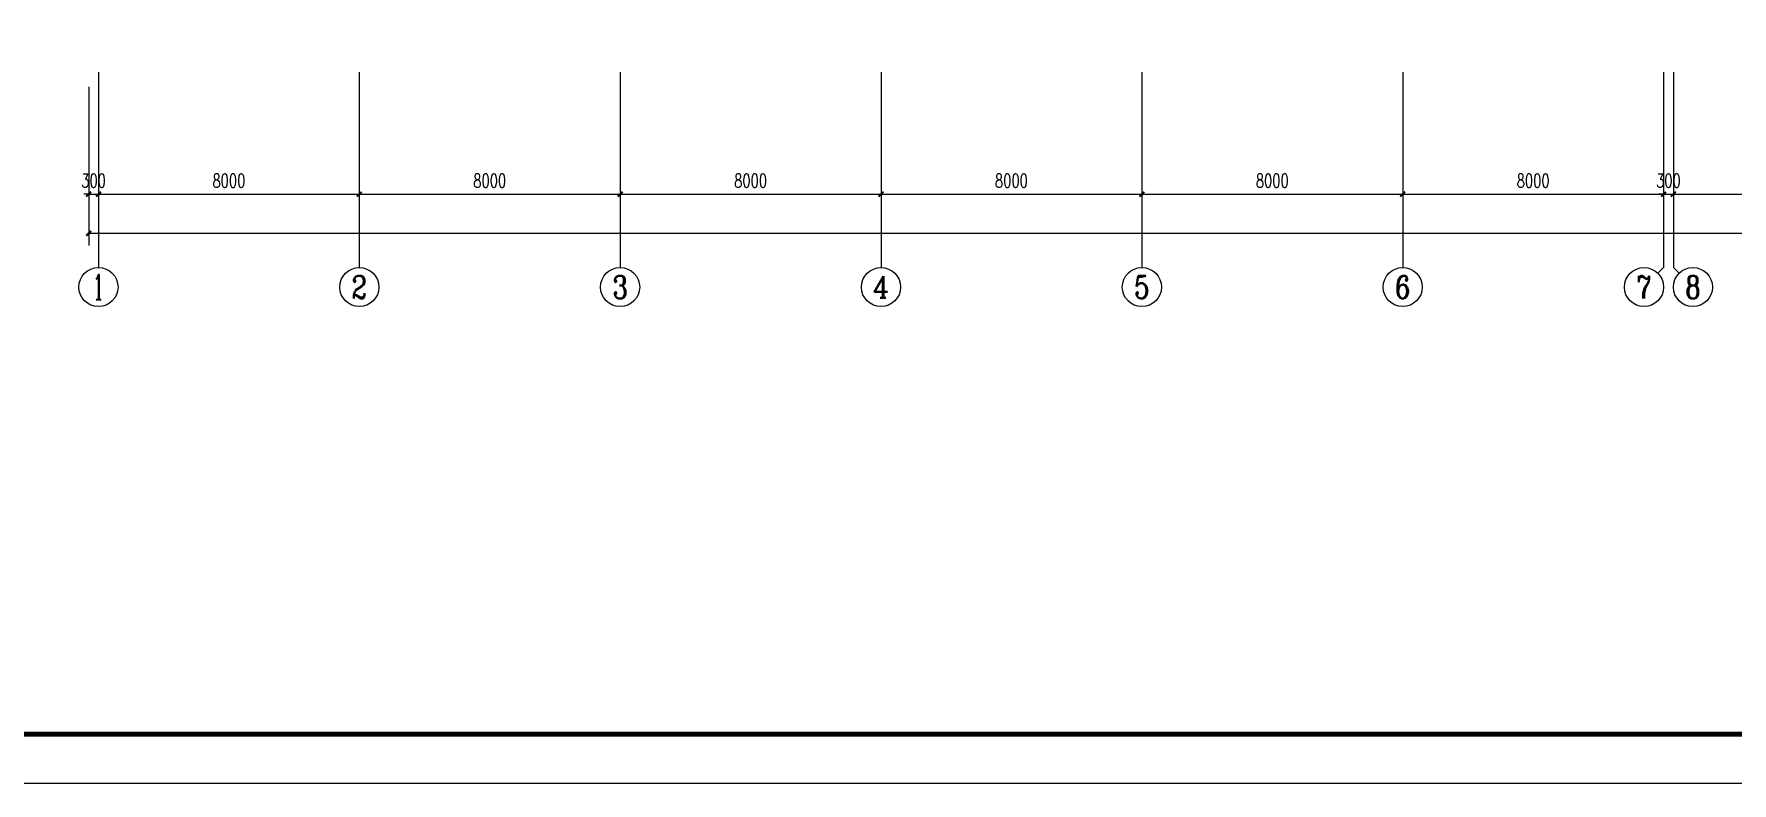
# Model space of a CAD drawing. Extents: x 1725663 to 4653551, y -550461 to 248782.
# Drawn here: x 2058572 to 2110650, y -550461 to -527468 of the extents above; entities that cross this region are included whole.
import ezdxf
from ezdxf.enums import TextEntityAlignment as Align

# ---------------------------------------------------------------- set-up
doc = ezdxf.new("R2010")
doc.units = 0
doc.header["$LTSCALE"] = 1000
for name, color, linetype in [('0-底图', 7, 'Continuous'), ('AXIS', 3, 'Continuous'), ('AXIS_TEXT', 7, 'Continuous'), ('BTTK', 7, 'Continuous'), ('PUB_TITLE', 4, 'Continuous')]:
    doc.layers.add(name, color=color, linetype=linetype)
doc.styles.add('_TCH_AXIS', font='COMPLEX', dxfattribs={"bigfont": 'GBCBIG'})
doc.styles.add('A_DIM_T3', font='SIMPLEX', dxfattribs={"width": 0.7, "bigfont": 'HZ'})
doc.styles.add('COMPLEX', font='COMPLEX')
doc.styles.add('HZ(TK)', font='geniso.shx', dxfattribs={"width": 0.9, "bigfont": 'hztxt.shx'})
doc.dimstyles.new('_TCH_ARCH&&150', dxfattribs={"dimtxt": 420, "dimasz": 150, "dimexe": 375, "dimexo": 450, "dimgap": 202.5, "dimtad": 1, "dimdec": 0, "dimzin": 0, "dimdsep": 46, "dimtxsty": 'A_DIM_T3', "dimblk": 'ARCHTICK', "dimcen": 0.09, "dimclrt": 7, "dimazin": 2, "dimtfac": 1, "dimtdec": 0, "dimtix": 1, "dimtmove": 2, "dimatfit": 3, "dimfxl": 150, "dimtolj": 1, "dimtzin": 0, "dimarcsym": 0})

# ---------------------------------------------------------------- blocks, each defined once
blk = doc.blocks.new('vhtemplate_2020年新竖式图框_A0')
at = {"layer": 'PUB_TITLE', "color": 7}
blk.add_lwpolyline([(0, 0), (1189, 0), (1189, 841), (0, 841)], close=True, dxfattribs=at)
at = {"layer": 'PUB_TITLE', "const_width": 1}
blk.add_lwpolyline([(25, 10), (1179, 10), (1179, 831), (25, 831)], close=True, dxfattribs=at)
at = {"layer": 'BTTK', "color": 4, "style": 'HZ(TK)', "width": 0.9}
for tag, p in [('合作单位', (1144, 743.5)), ('建设单位', (1144, 209.5)), ('工程名称', (1144, 176.5)), ('子项名称', (1154, 160)), ('图纸名称', (1144, 141))]:
    blk.add_attdef(tag, text='', height=3.5, dxfattribs=at).set_placement(p, align=Align.MIDDLE_CENTER)
for tag, p in [('注册证书号', (1156.5, 309.01)), ('注册印章号', (1156.5, 301.01)), ('设计号', (1154, 193)), ('图别', (1137.75, 34)), ('图号', (1170.25, 34)), ('版本号', (1137.75, 26)), ('日期', (1170.25, 26))]:
    blk.add_attdef(tag, text='', height=3.5, dxfattribs=at).set_placement(p, align=Align.MIDDLE)
blk = doc.blocks.new('_ArchTick')
at = {"color": 0, "linetype": 'ByBlock', "const_width": 0.4}
blk.add_lwpolyline([(-0.5, -0.5), (0.5, 0.5)], dxfattribs=at)
blk = doc.blocks.new('*D1101')
at = {"layer": 'AXIS', "color": 0, "lineweight": -2, "transparency": 16777216}
for p, q in [((1497007, -447954), (1497007, -452829)), ((1604207, -447954), (1604207, -452829)), ((1497007, -452454), (1604207, -452454))]:
    blk.add_line(p, q, dxfattribs=at)
at = {"layer": 'Defpoints', "color": 0, "transparency": 16777216}
for p in [(1497007, -447504), (1604207, -447504), (1604207, -452454)]:
    blk.add_point(p, dxfattribs=at)
at = {"layer": 'AXIS', "color": 0, "lineweight": -2, "transparency": 16777216, "xscale": 150, "yscale": 150, "zscale": 150, "rotation": 180}
blk.add_blockref('_ArchTick', (1497007, -452454), dxfattribs=at)
at = {"layer": 'AXIS', "color": 0, "lineweight": -2, "transparency": 16777216, "xscale": 150, "yscale": 150, "zscale": 150}
blk.add_blockref('_ArchTick', (1604207, -452454), dxfattribs=at)
at = {"layer": 'AXIS', "color": 7, "transparency": 16777216, "insert": (1550607, -452041), "char_height": 420, "attachment_point": 5, "style": 'A_DIM_T3'}
blk.add_mtext('\\A1;107200', dxfattribs=at)
blk = doc.blocks.new('*D1102')
at = {"layer": 'AXIS', "color": 0, "lineweight": -2, "transparency": 16777216}
for p, q in [((1497007, -447954), (1497007, -451629)), ((1497307, -447954), (1497307, -451629)), ((1497007, -451254), (1496857, -451254)), ((1497007, -451254), (1497307, -451254)), ((1497307, -451254), (1497457, -451254))]:
    blk.add_line(p, q, dxfattribs=at)
at = {"layer": 'Defpoints', "color": 0, "transparency": 16777216}
for p in [(1497007, -447504), (1497307, -447504), (1497307, -451254)]:
    blk.add_point(p, dxfattribs=at)
at = {"layer": 'AXIS', "color": 0, "lineweight": -2, "transparency": 16777216, "xscale": 150, "yscale": 150, "zscale": 150}
blk.add_blockref('_ArchTick', (1497007, -451254), dxfattribs=at)
at = {"layer": 'AXIS', "color": 0, "lineweight": -2, "transparency": 16777216, "xscale": 150, "yscale": 150, "zscale": 150, "rotation": 180}
blk.add_blockref('_ArchTick', (1497307, -451254), dxfattribs=at)
at = {"layer": 'AXIS', "color": 7, "transparency": 16777216, "insert": (1497157, -450841), "char_height": 420, "attachment_point": 5, "style": 'A_DIM_T3'}
blk.add_mtext('\\A1;300', dxfattribs=at)
blk = doc.blocks.new('*D1103')
at = {"layer": 'AXIS', "color": 0, "lineweight": -2, "transparency": 16777216}
for p, q in [((1497307, -447954), (1497307, -451629)), ((1505307, -447954), (1505307, -451629)), ((1497307, -451254), (1505307, -451254))]:
    blk.add_line(p, q, dxfattribs=at)
at = {"layer": 'Defpoints', "color": 0, "transparency": 16777216}
for p in [(1497307, -447504), (1505307, -447504), (1505307, -451254)]:
    blk.add_point(p, dxfattribs=at)
at = {"layer": 'AXIS', "color": 0, "lineweight": -2, "transparency": 16777216, "xscale": 150, "yscale": 150, "zscale": 150, "rotation": 180}
blk.add_blockref('_ArchTick', (1497307, -451254), dxfattribs=at)
at = {"layer": 'AXIS', "color": 0, "lineweight": -2, "transparency": 16777216, "xscale": 150, "yscale": 150, "zscale": 150}
blk.add_blockref('_ArchTick', (1505307, -451254), dxfattribs=at)
at = {"layer": 'AXIS', "color": 7, "transparency": 16777216, "insert": (1501307, -450841), "char_height": 420, "attachment_point": 5, "style": 'A_DIM_T3'}
blk.add_mtext('\\A1;8000', dxfattribs=at)
blk = doc.blocks.new('*D1104')
at = {"layer": 'AXIS', "color": 0, "lineweight": -2, "transparency": 16777216}
for p, q in [((1505307, -447954), (1505307, -451629)), ((1513307, -447954), (1513307, -451629)), ((1505307, -451254), (1513307, -451254))]:
    blk.add_line(p, q, dxfattribs=at)
at = {"layer": 'Defpoints', "color": 0, "transparency": 16777216}
for p in [(1505307, -447504), (1513307, -447504), (1513307, -451254)]:
    blk.add_point(p, dxfattribs=at)
at = {"layer": 'AXIS', "color": 0, "lineweight": -2, "transparency": 16777216, "xscale": 150, "yscale": 150, "zscale": 150, "rotation": 180}
blk.add_blockref('_ArchTick', (1505307, -451254), dxfattribs=at)
at = {"layer": 'AXIS', "color": 0, "lineweight": -2, "transparency": 16777216, "xscale": 150, "yscale": 150, "zscale": 150}
blk.add_blockref('_ArchTick', (1513307, -451254), dxfattribs=at)
at = {"layer": 'AXIS', "color": 7, "transparency": 16777216, "insert": (1509307, -450841), "char_height": 420, "attachment_point": 5, "style": 'A_DIM_T3'}
blk.add_mtext('\\A1;8000', dxfattribs=at)
blk = doc.blocks.new('*D1105')
at = {"layer": 'AXIS', "color": 0, "lineweight": -2, "transparency": 16777216}
for p, q in [((1513307, -447954), (1513307, -451629)), ((1521307, -447954), (1521307, -451629)), ((1513307, -451254), (1521307, -451254))]:
    blk.add_line(p, q, dxfattribs=at)
at = {"layer": 'Defpoints', "color": 0, "transparency": 16777216}
for p in [(1513307, -447504), (1521307, -447504), (1521307, -451254)]:
    blk.add_point(p, dxfattribs=at)
at = {"layer": 'AXIS', "color": 0, "lineweight": -2, "transparency": 16777216, "xscale": 150, "yscale": 150, "zscale": 150, "rotation": 180}
blk.add_blockref('_ArchTick', (1513307, -451254), dxfattribs=at)
at = {"layer": 'AXIS', "color": 0, "lineweight": -2, "transparency": 16777216, "xscale": 150, "yscale": 150, "zscale": 150}
blk.add_blockref('_ArchTick', (1521307, -451254), dxfattribs=at)
at = {"layer": 'AXIS', "color": 7, "transparency": 16777216, "insert": (1517307, -450841), "char_height": 420, "attachment_point": 5, "style": 'A_DIM_T3'}
blk.add_mtext('\\A1;8000', dxfattribs=at)
blk = doc.blocks.new('*D1106')
at = {"layer": 'AXIS', "color": 0, "lineweight": -2, "transparency": 16777216}
for p, q in [((1521307, -447954), (1521307, -451629)), ((1529307, -447954), (1529307, -451629)), ((1521307, -451254), (1529307, -451254))]:
    blk.add_line(p, q, dxfattribs=at)
at = {"layer": 'Defpoints', "color": 0, "transparency": 16777216}
for p in [(1521307, -447504), (1529307, -447504), (1529307, -451254)]:
    blk.add_point(p, dxfattribs=at)
at = {"layer": 'AXIS', "color": 0, "lineweight": -2, "transparency": 16777216, "xscale": 150, "yscale": 150, "zscale": 150, "rotation": 180}
blk.add_blockref('_ArchTick', (1521307, -451254), dxfattribs=at)
at = {"layer": 'AXIS', "color": 0, "lineweight": -2, "transparency": 16777216, "xscale": 150, "yscale": 150, "zscale": 150}
blk.add_blockref('_ArchTick', (1529307, -451254), dxfattribs=at)
at = {"layer": 'AXIS', "color": 7, "transparency": 16777216, "insert": (1525307, -450841), "char_height": 420, "attachment_point": 5, "style": 'A_DIM_T3'}
blk.add_mtext('\\A1;8000', dxfattribs=at)
blk = doc.blocks.new('*D1107')
at = {"layer": 'AXIS', "color": 0, "lineweight": -2, "transparency": 16777216}
for p, q in [((1529307, -447954), (1529307, -451629)), ((1537307, -447954), (1537307, -451629)), ((1529307, -451254), (1537307, -451254))]:
    blk.add_line(p, q, dxfattribs=at)
at = {"layer": 'Defpoints', "color": 0, "transparency": 16777216}
for p in [(1529307, -447504), (1537307, -447504), (1537307, -451254)]:
    blk.add_point(p, dxfattribs=at)
at = {"layer": 'AXIS', "color": 0, "lineweight": -2, "transparency": 16777216, "xscale": 150, "yscale": 150, "zscale": 150, "rotation": 180}
blk.add_blockref('_ArchTick', (1529307, -451254), dxfattribs=at)
at = {"layer": 'AXIS', "color": 0, "lineweight": -2, "transparency": 16777216, "xscale": 150, "yscale": 150, "zscale": 150}
blk.add_blockref('_ArchTick', (1537307, -451254), dxfattribs=at)
at = {"layer": 'AXIS', "color": 7, "transparency": 16777216, "insert": (1533307, -450841), "char_height": 420, "attachment_point": 5, "style": 'A_DIM_T3'}
blk.add_mtext('\\A1;8000', dxfattribs=at)
blk = doc.blocks.new('*D1108')
at = {"layer": 'AXIS', "color": 0, "lineweight": -2, "transparency": 16777216}
for p, q in [((1537307, -447954), (1537307, -451629)), ((1545307, -447954), (1545307, -451629)), ((1537307, -451254), (1545307, -451254))]:
    blk.add_line(p, q, dxfattribs=at)
at = {"layer": 'Defpoints', "color": 0, "transparency": 16777216}
for p in [(1537307, -447504), (1545307, -447504), (1545307, -451254)]:
    blk.add_point(p, dxfattribs=at)
at = {"layer": 'AXIS', "color": 0, "lineweight": -2, "transparency": 16777216, "xscale": 150, "yscale": 150, "zscale": 150, "rotation": 180}
blk.add_blockref('_ArchTick', (1537307, -451254), dxfattribs=at)
at = {"layer": 'AXIS', "color": 0, "lineweight": -2, "transparency": 16777216, "xscale": 150, "yscale": 150, "zscale": 150}
blk.add_blockref('_ArchTick', (1545307, -451254), dxfattribs=at)
at = {"layer": 'AXIS', "color": 7, "transparency": 16777216, "insert": (1541307, -450841), "char_height": 420, "attachment_point": 5, "style": 'A_DIM_T3'}
blk.add_mtext('\\A1;8000', dxfattribs=at)
blk = doc.blocks.new('*D1109')
at = {"layer": 'AXIS', "color": 0, "lineweight": -2, "transparency": 16777216}
for p, q in [((1545307, -447954), (1545307, -451629)), ((1545607, -447954), (1545607, -451629)), ((1545307, -451254), (1545157, -451254)), ((1545307, -451254), (1545607, -451254)), ((1545607, -451254), (1545757, -451254))]:
    blk.add_line(p, q, dxfattribs=at)
at = {"layer": 'Defpoints', "color": 0, "transparency": 16777216}
for p in [(1545307, -447504), (1545607, -447504), (1545607, -451254)]:
    blk.add_point(p, dxfattribs=at)
at = {"layer": 'AXIS', "color": 0, "lineweight": -2, "transparency": 16777216, "xscale": 150, "yscale": 150, "zscale": 150}
blk.add_blockref('_ArchTick', (1545307, -451254), dxfattribs=at)
at = {"layer": 'AXIS', "color": 0, "lineweight": -2, "transparency": 16777216, "xscale": 150, "yscale": 150, "zscale": 150, "rotation": 180}
blk.add_blockref('_ArchTick', (1545607, -451254), dxfattribs=at)
at = {"layer": 'AXIS', "color": 7, "transparency": 16777216, "insert": (1545457, -450841), "char_height": 420, "attachment_point": 5, "style": 'A_DIM_T3'}
blk.add_mtext('\\A1;300', dxfattribs=at)
blk = doc.blocks.new('*D1110')
at = {"layer": 'AXIS', "color": 0, "lineweight": -2, "transparency": 16777216}
for p, q in [((1545607, -447954), (1545607, -451629)), ((1553307, -447954), (1553307, -451629)), ((1545607, -451254), (1553307, -451254))]:
    blk.add_line(p, q, dxfattribs=at)
at = {"layer": 'Defpoints', "color": 0, "transparency": 16777216}
for p in [(1545607, -447504), (1553307, -447504), (1553307, -451254)]:
    blk.add_point(p, dxfattribs=at)
at = {"layer": 'AXIS', "color": 0, "lineweight": -2, "transparency": 16777216, "xscale": 150, "yscale": 150, "zscale": 150, "rotation": 180}
blk.add_blockref('_ArchTick', (1545607, -451254), dxfattribs=at)
at = {"layer": 'AXIS', "color": 0, "lineweight": -2, "transparency": 16777216, "xscale": 150, "yscale": 150, "zscale": 150}
blk.add_blockref('_ArchTick', (1553307, -451254), dxfattribs=at)
at = {"layer": 'AXIS', "color": 7, "transparency": 16777216, "insert": (1549457, -450841), "char_height": 420, "attachment_point": 5, "style": 'A_DIM_T3'}
blk.add_mtext('\\A1;7700', dxfattribs=at)
blk = doc.blocks.new('*D1165')
at = {"layer": 'AXIS', "color": 0, "lineweight": -2, "transparency": 16777216}
for p, q in [((1497007, -447954), (1497007, -452829)), ((1604207, -447954), (1604207, -452829)), ((1497007, -452454), (1604207, -452454))]:
    blk.add_line(p, q, dxfattribs=at)
at = {"layer": 'Defpoints', "color": 0, "transparency": 16777216}
for p in [(1497007, -447504), (1604207, -447504), (1604207, -452454)]:
    blk.add_point(p, dxfattribs=at)
at = {"layer": 'AXIS', "color": 0, "lineweight": -2, "transparency": 16777216, "xscale": 150, "yscale": 150, "zscale": 150, "rotation": 180}
blk.add_blockref('_ArchTick', (1497007, -452454), dxfattribs=at)
at = {"layer": 'AXIS', "color": 0, "lineweight": -2, "transparency": 16777216, "xscale": 150, "yscale": 150, "zscale": 150}
blk.add_blockref('_ArchTick', (1604207, -452454), dxfattribs=at)
at = {"layer": 'AXIS', "color": 7, "transparency": 16777216, "insert": (1550607, -452041), "char_height": 420, "attachment_point": 5, "style": 'A_DIM_T3'}
blk.add_mtext('\\A1;107200', dxfattribs=at)
blk = doc.blocks.new('*D1166')
at = {"layer": 'AXIS', "color": 0, "lineweight": -2, "transparency": 16777216}
for p, q in [((1497007, -447954), (1497007, -451629)), ((1497307, -447954), (1497307, -451629)), ((1497007, -451254), (1496857, -451254)), ((1497007, -451254), (1497307, -451254)), ((1497307, -451254), (1497457, -451254))]:
    blk.add_line(p, q, dxfattribs=at)
at = {"layer": 'Defpoints', "color": 0, "transparency": 16777216}
for p in [(1497007, -447504), (1497307, -447504), (1497307, -451254)]:
    blk.add_point(p, dxfattribs=at)
at = {"layer": 'AXIS', "color": 0, "lineweight": -2, "transparency": 16777216, "xscale": 150, "yscale": 150, "zscale": 150}
blk.add_blockref('_ArchTick', (1497007, -451254), dxfattribs=at)
at = {"layer": 'AXIS', "color": 0, "lineweight": -2, "transparency": 16777216, "xscale": 150, "yscale": 150, "zscale": 150, "rotation": 180}
blk.add_blockref('_ArchTick', (1497307, -451254), dxfattribs=at)
at = {"layer": 'AXIS', "color": 7, "transparency": 16777216, "insert": (1497157, -450841), "char_height": 420, "attachment_point": 5, "style": 'A_DIM_T3'}
blk.add_mtext('\\A1;300', dxfattribs=at)
blk = doc.blocks.new('*D1167')
at = {"layer": 'AXIS', "color": 0, "lineweight": -2, "transparency": 16777216}
for p, q in [((1497307, -447954), (1497307, -451629)), ((1505307, -447954), (1505307, -451629)), ((1497307, -451254), (1505307, -451254))]:
    blk.add_line(p, q, dxfattribs=at)
at = {"layer": 'Defpoints', "color": 0, "transparency": 16777216}
for p in [(1497307, -447504), (1505307, -447504), (1505307, -451254)]:
    blk.add_point(p, dxfattribs=at)
at = {"layer": 'AXIS', "color": 0, "lineweight": -2, "transparency": 16777216, "xscale": 150, "yscale": 150, "zscale": 150, "rotation": 180}
blk.add_blockref('_ArchTick', (1497307, -451254), dxfattribs=at)
at = {"layer": 'AXIS', "color": 0, "lineweight": -2, "transparency": 16777216, "xscale": 150, "yscale": 150, "zscale": 150}
blk.add_blockref('_ArchTick', (1505307, -451254), dxfattribs=at)
at = {"layer": 'AXIS', "color": 7, "transparency": 16777216, "insert": (1501307, -450841), "char_height": 420, "attachment_point": 5, "style": 'A_DIM_T3'}
blk.add_mtext('\\A1;8000', dxfattribs=at)
blk = doc.blocks.new('*D1168')
at = {"layer": 'AXIS', "color": 0, "lineweight": -2, "transparency": 16777216}
for p, q in [((1505307, -447954), (1505307, -451629)), ((1513307, -447954), (1513307, -451629)), ((1505307, -451254), (1513307, -451254))]:
    blk.add_line(p, q, dxfattribs=at)
at = {"layer": 'Defpoints', "color": 0, "transparency": 16777216}
for p in [(1505307, -447504), (1513307, -447504), (1513307, -451254)]:
    blk.add_point(p, dxfattribs=at)
at = {"layer": 'AXIS', "color": 0, "lineweight": -2, "transparency": 16777216, "xscale": 150, "yscale": 150, "zscale": 150, "rotation": 180}
blk.add_blockref('_ArchTick', (1505307, -451254), dxfattribs=at)
at = {"layer": 'AXIS', "color": 0, "lineweight": -2, "transparency": 16777216, "xscale": 150, "yscale": 150, "zscale": 150}
blk.add_blockref('_ArchTick', (1513307, -451254), dxfattribs=at)
at = {"layer": 'AXIS', "color": 7, "transparency": 16777216, "insert": (1509307, -450841), "char_height": 420, "attachment_point": 5, "style": 'A_DIM_T3'}
blk.add_mtext('\\A1;8000', dxfattribs=at)
blk = doc.blocks.new('*D1169')
at = {"layer": 'AXIS', "color": 0, "lineweight": -2, "transparency": 16777216}
for p, q in [((1513307, -447954), (1513307, -451629)), ((1521307, -447954), (1521307, -451629)), ((1513307, -451254), (1521307, -451254))]:
    blk.add_line(p, q, dxfattribs=at)
at = {"layer": 'Defpoints', "color": 0, "transparency": 16777216}
for p in [(1513307, -447504), (1521307, -447504), (1521307, -451254)]:
    blk.add_point(p, dxfattribs=at)
at = {"layer": 'AXIS', "color": 0, "lineweight": -2, "transparency": 16777216, "xscale": 150, "yscale": 150, "zscale": 150, "rotation": 180}
blk.add_blockref('_ArchTick', (1513307, -451254), dxfattribs=at)
at = {"layer": 'AXIS', "color": 0, "lineweight": -2, "transparency": 16777216, "xscale": 150, "yscale": 150, "zscale": 150}
blk.add_blockref('_ArchTick', (1521307, -451254), dxfattribs=at)
at = {"layer": 'AXIS', "color": 7, "transparency": 16777216, "insert": (1517307, -450841), "char_height": 420, "attachment_point": 5, "style": 'A_DIM_T3'}
blk.add_mtext('\\A1;8000', dxfattribs=at)
blk = doc.blocks.new('*D1170')
at = {"layer": 'AXIS', "color": 0, "lineweight": -2, "transparency": 16777216}
for p, q in [((1521307, -447954), (1521307, -451629)), ((1529307, -447954), (1529307, -451629)), ((1521307, -451254), (1529307, -451254))]:
    blk.add_line(p, q, dxfattribs=at)
at = {"layer": 'Defpoints', "color": 0, "transparency": 16777216}
for p in [(1521307, -447504), (1529307, -447504), (1529307, -451254)]:
    blk.add_point(p, dxfattribs=at)
at = {"layer": 'AXIS', "color": 0, "lineweight": -2, "transparency": 16777216, "xscale": 150, "yscale": 150, "zscale": 150, "rotation": 180}
blk.add_blockref('_ArchTick', (1521307, -451254), dxfattribs=at)
at = {"layer": 'AXIS', "color": 0, "lineweight": -2, "transparency": 16777216, "xscale": 150, "yscale": 150, "zscale": 150}
blk.add_blockref('_ArchTick', (1529307, -451254), dxfattribs=at)
at = {"layer": 'AXIS', "color": 7, "transparency": 16777216, "insert": (1525307, -450841), "char_height": 420, "attachment_point": 5, "style": 'A_DIM_T3'}
blk.add_mtext('\\A1;8000', dxfattribs=at)
blk = doc.blocks.new('*D1171')
at = {"layer": 'AXIS', "color": 0, "lineweight": -2, "transparency": 16777216}
for p, q in [((1529307, -447954), (1529307, -451629)), ((1537307, -447954), (1537307, -451629)), ((1529307, -451254), (1537307, -451254))]:
    blk.add_line(p, q, dxfattribs=at)
at = {"layer": 'Defpoints', "color": 0, "transparency": 16777216}
for p in [(1529307, -447504), (1537307, -447504), (1537307, -451254)]:
    blk.add_point(p, dxfattribs=at)
at = {"layer": 'AXIS', "color": 0, "lineweight": -2, "transparency": 16777216, "xscale": 150, "yscale": 150, "zscale": 150, "rotation": 180}
blk.add_blockref('_ArchTick', (1529307, -451254), dxfattribs=at)
at = {"layer": 'AXIS', "color": 0, "lineweight": -2, "transparency": 16777216, "xscale": 150, "yscale": 150, "zscale": 150}
blk.add_blockref('_ArchTick', (1537307, -451254), dxfattribs=at)
at = {"layer": 'AXIS', "color": 7, "transparency": 16777216, "insert": (1533307, -450841), "char_height": 420, "attachment_point": 5, "style": 'A_DIM_T3'}
blk.add_mtext('\\A1;8000', dxfattribs=at)
blk = doc.blocks.new('*D1172')
at = {"layer": 'AXIS', "color": 0, "lineweight": -2, "transparency": 16777216}
for p, q in [((1537307, -447954), (1537307, -451629)), ((1545307, -447954), (1545307, -451629)), ((1537307, -451254), (1545307, -451254))]:
    blk.add_line(p, q, dxfattribs=at)
at = {"layer": 'Defpoints', "color": 0, "transparency": 16777216}
for p in [(1537307, -447504), (1545307, -447504), (1545307, -451254)]:
    blk.add_point(p, dxfattribs=at)
at = {"layer": 'AXIS', "color": 0, "lineweight": -2, "transparency": 16777216, "xscale": 150, "yscale": 150, "zscale": 150, "rotation": 180}
blk.add_blockref('_ArchTick', (1537307, -451254), dxfattribs=at)
at = {"layer": 'AXIS', "color": 0, "lineweight": -2, "transparency": 16777216, "xscale": 150, "yscale": 150, "zscale": 150}
blk.add_blockref('_ArchTick', (1545307, -451254), dxfattribs=at)
at = {"layer": 'AXIS', "color": 7, "transparency": 16777216, "insert": (1541307, -450841), "char_height": 420, "attachment_point": 5, "style": 'A_DIM_T3'}
blk.add_mtext('\\A1;8000', dxfattribs=at)
blk = doc.blocks.new('*D1173')
at = {"layer": 'AXIS', "color": 0, "lineweight": -2, "transparency": 16777216}
for p, q in [((1545307, -447954), (1545307, -451629)), ((1545607, -447954), (1545607, -451629)), ((1545307, -451254), (1545157, -451254)), ((1545307, -451254), (1545607, -451254)), ((1545607, -451254), (1545757, -451254))]:
    blk.add_line(p, q, dxfattribs=at)
at = {"layer": 'Defpoints', "color": 0, "transparency": 16777216}
for p in [(1545307, -447504), (1545607, -447504), (1545607, -451254)]:
    blk.add_point(p, dxfattribs=at)
at = {"layer": 'AXIS', "color": 0, "lineweight": -2, "transparency": 16777216, "xscale": 150, "yscale": 150, "zscale": 150}
blk.add_blockref('_ArchTick', (1545307, -451254), dxfattribs=at)
at = {"layer": 'AXIS', "color": 0, "lineweight": -2, "transparency": 16777216, "xscale": 150, "yscale": 150, "zscale": 150, "rotation": 180}
blk.add_blockref('_ArchTick', (1545607, -451254), dxfattribs=at)
at = {"layer": 'AXIS', "color": 7, "transparency": 16777216, "insert": (1545457, -450841), "char_height": 420, "attachment_point": 5, "style": 'A_DIM_T3'}
blk.add_mtext('\\A1;300', dxfattribs=at)
blk = doc.blocks.new('*D1174')
at = {"layer": 'AXIS', "color": 0, "lineweight": -2, "transparency": 16777216}
for p, q in [((1545607, -447954), (1545607, -451629)), ((1553307, -447954), (1553307, -451629)), ((1545607, -451254), (1553307, -451254))]:
    blk.add_line(p, q, dxfattribs=at)
at = {"layer": 'Defpoints', "color": 0, "transparency": 16777216}
for p in [(1545607, -447504), (1553307, -447504), (1553307, -451254)]:
    blk.add_point(p, dxfattribs=at)
at = {"layer": 'AXIS', "color": 0, "lineweight": -2, "transparency": 16777216, "xscale": 150, "yscale": 150, "zscale": 150, "rotation": 180}
blk.add_blockref('_ArchTick', (1545607, -451254), dxfattribs=at)
at = {"layer": 'AXIS', "color": 0, "lineweight": -2, "transparency": 16777216, "xscale": 150, "yscale": 150, "zscale": 150}
blk.add_blockref('_ArchTick', (1553307, -451254), dxfattribs=at)
at = {"layer": 'AXIS', "color": 7, "transparency": 16777216, "insert": (1549457, -450841), "char_height": 420, "attachment_point": 5, "style": 'A_DIM_T3'}
blk.add_mtext('\\A1;7700', dxfattribs=at)
blk = doc.blocks.new('_AXISO')
blk.add_circle((0, 0), 0.5)
at = {"layer": 'AXIS_TEXT', "style": 'COMPLEX', "width": 1.041667}
blk.add_attdef('A', text='', height=0.56, dxfattribs=at).set_placement((-0.25, -0.28), (0.25, -0.28), align=Align.FIT)
blk = doc.blocks.new('*D1229')
at = {"layer": 'AXIS', "color": 0, "lineweight": -2, "transparency": 16777216}
for p, q in [((1497007, -447954), (1497007, -452829)), ((1604207, -447954), (1604207, -452829)), ((1497007, -452454), (1604207, -452454))]:
    blk.add_line(p, q, dxfattribs=at)
at = {"layer": 'Defpoints', "color": 0, "transparency": 16777216}
for p in [(1497007, -447504), (1604207, -447504), (1604207, -452454)]:
    blk.add_point(p, dxfattribs=at)
at = {"layer": 'AXIS', "color": 0, "lineweight": -2, "transparency": 16777216, "xscale": 150, "yscale": 150, "zscale": 150, "rotation": 180}
blk.add_blockref('_ArchTick', (1497007, -452454), dxfattribs=at)
at = {"layer": 'AXIS', "color": 0, "lineweight": -2, "transparency": 16777216, "xscale": 150, "yscale": 150, "zscale": 150}
blk.add_blockref('_ArchTick', (1604207, -452454), dxfattribs=at)
at = {"layer": 'AXIS', "color": 7, "transparency": 16777216, "insert": (1550607, -452041), "char_height": 420, "attachment_point": 5, "style": 'A_DIM_T3'}
blk.add_mtext('\\A1;107200', dxfattribs=at)
blk = doc.blocks.new('*D1230')
at = {"layer": 'AXIS', "color": 0, "lineweight": -2, "transparency": 16777216}
for p, q in [((1497007, -447954), (1497007, -451629)), ((1497307, -447954), (1497307, -451629)), ((1497007, -451254), (1496857, -451254)), ((1497007, -451254), (1497307, -451254)), ((1497307, -451254), (1497457, -451254))]:
    blk.add_line(p, q, dxfattribs=at)
at = {"layer": 'Defpoints', "color": 0, "transparency": 16777216}
for p in [(1497007, -447504), (1497307, -447504), (1497307, -451254)]:
    blk.add_point(p, dxfattribs=at)
at = {"layer": 'AXIS', "color": 0, "lineweight": -2, "transparency": 16777216, "xscale": 150, "yscale": 150, "zscale": 150}
blk.add_blockref('_ArchTick', (1497007, -451254), dxfattribs=at)
at = {"layer": 'AXIS', "color": 0, "lineweight": -2, "transparency": 16777216, "xscale": 150, "yscale": 150, "zscale": 150, "rotation": 180}
blk.add_blockref('_ArchTick', (1497307, -451254), dxfattribs=at)
at = {"layer": 'AXIS', "color": 7, "transparency": 16777216, "insert": (1497157, -450841), "char_height": 420, "attachment_point": 5, "style": 'A_DIM_T3'}
blk.add_mtext('\\A1;300', dxfattribs=at)
blk = doc.blocks.new('*D1231')
at = {"layer": 'AXIS', "color": 0, "lineweight": -2, "transparency": 16777216}
for p, q in [((1497307, -447954), (1497307, -451629)), ((1505307, -447954), (1505307, -451629)), ((1497307, -451254), (1505307, -451254))]:
    blk.add_line(p, q, dxfattribs=at)
at = {"layer": 'Defpoints', "color": 0, "transparency": 16777216}
for p in [(1497307, -447504), (1505307, -447504), (1505307, -451254)]:
    blk.add_point(p, dxfattribs=at)
at = {"layer": 'AXIS', "color": 0, "lineweight": -2, "transparency": 16777216, "xscale": 150, "yscale": 150, "zscale": 150, "rotation": 180}
blk.add_blockref('_ArchTick', (1497307, -451254), dxfattribs=at)
at = {"layer": 'AXIS', "color": 0, "lineweight": -2, "transparency": 16777216, "xscale": 150, "yscale": 150, "zscale": 150}
blk.add_blockref('_ArchTick', (1505307, -451254), dxfattribs=at)
at = {"layer": 'AXIS', "color": 7, "transparency": 16777216, "insert": (1501307, -450841), "char_height": 420, "attachment_point": 5, "style": 'A_DIM_T3'}
blk.add_mtext('\\A1;8000', dxfattribs=at)
blk = doc.blocks.new('*D1232')
at = {"layer": 'AXIS', "color": 0, "lineweight": -2, "transparency": 16777216}
for p, q in [((1505307, -447954), (1505307, -451629)), ((1513307, -447954), (1513307, -451629)), ((1505307, -451254), (1513307, -451254))]:
    blk.add_line(p, q, dxfattribs=at)
at = {"layer": 'Defpoints', "color": 0, "transparency": 16777216}
for p in [(1505307, -447504), (1513307, -447504), (1513307, -451254)]:
    blk.add_point(p, dxfattribs=at)
at = {"layer": 'AXIS', "color": 0, "lineweight": -2, "transparency": 16777216, "xscale": 150, "yscale": 150, "zscale": 150, "rotation": 180}
blk.add_blockref('_ArchTick', (1505307, -451254), dxfattribs=at)
at = {"layer": 'AXIS', "color": 0, "lineweight": -2, "transparency": 16777216, "xscale": 150, "yscale": 150, "zscale": 150}
blk.add_blockref('_ArchTick', (1513307, -451254), dxfattribs=at)
at = {"layer": 'AXIS', "color": 7, "transparency": 16777216, "insert": (1509307, -450841), "char_height": 420, "attachment_point": 5, "style": 'A_DIM_T3'}
blk.add_mtext('\\A1;8000', dxfattribs=at)
blk = doc.blocks.new('*D1233')
at = {"layer": 'AXIS', "color": 0, "lineweight": -2, "transparency": 16777216}
for p, q in [((1513307, -447954), (1513307, -451629)), ((1521307, -447954), (1521307, -451629)), ((1513307, -451254), (1521307, -451254))]:
    blk.add_line(p, q, dxfattribs=at)
at = {"layer": 'Defpoints', "color": 0, "transparency": 16777216}
for p in [(1513307, -447504), (1521307, -447504), (1521307, -451254)]:
    blk.add_point(p, dxfattribs=at)
at = {"layer": 'AXIS', "color": 0, "lineweight": -2, "transparency": 16777216, "xscale": 150, "yscale": 150, "zscale": 150, "rotation": 180}
blk.add_blockref('_ArchTick', (1513307, -451254), dxfattribs=at)
at = {"layer": 'AXIS', "color": 0, "lineweight": -2, "transparency": 16777216, "xscale": 150, "yscale": 150, "zscale": 150}
blk.add_blockref('_ArchTick', (1521307, -451254), dxfattribs=at)
at = {"layer": 'AXIS', "color": 7, "transparency": 16777216, "insert": (1517307, -450841), "char_height": 420, "attachment_point": 5, "style": 'A_DIM_T3'}
blk.add_mtext('\\A1;8000', dxfattribs=at)
blk = doc.blocks.new('*D1234')
at = {"layer": 'AXIS', "color": 0, "lineweight": -2, "transparency": 16777216}
for p, q in [((1521307, -447954), (1521307, -451629)), ((1529307, -447954), (1529307, -451629)), ((1521307, -451254), (1529307, -451254))]:
    blk.add_line(p, q, dxfattribs=at)
at = {"layer": 'Defpoints', "color": 0, "transparency": 16777216}
for p in [(1521307, -447504), (1529307, -447504), (1529307, -451254)]:
    blk.add_point(p, dxfattribs=at)
at = {"layer": 'AXIS', "color": 0, "lineweight": -2, "transparency": 16777216, "xscale": 150, "yscale": 150, "zscale": 150, "rotation": 180}
blk.add_blockref('_ArchTick', (1521307, -451254), dxfattribs=at)
at = {"layer": 'AXIS', "color": 0, "lineweight": -2, "transparency": 16777216, "xscale": 150, "yscale": 150, "zscale": 150}
blk.add_blockref('_ArchTick', (1529307, -451254), dxfattribs=at)
at = {"layer": 'AXIS', "color": 7, "transparency": 16777216, "insert": (1525307, -450841), "char_height": 420, "attachment_point": 5, "style": 'A_DIM_T3'}
blk.add_mtext('\\A1;8000', dxfattribs=at)
blk = doc.blocks.new('*D1235')
at = {"layer": 'AXIS', "color": 0, "lineweight": -2, "transparency": 16777216}
for p, q in [((1529307, -447954), (1529307, -451629)), ((1537307, -447954), (1537307, -451629)), ((1529307, -451254), (1537307, -451254))]:
    blk.add_line(p, q, dxfattribs=at)
at = {"layer": 'Defpoints', "color": 0, "transparency": 16777216}
for p in [(1529307, -447504), (1537307, -447504), (1537307, -451254)]:
    blk.add_point(p, dxfattribs=at)
at = {"layer": 'AXIS', "color": 0, "lineweight": -2, "transparency": 16777216, "xscale": 150, "yscale": 150, "zscale": 150, "rotation": 180}
blk.add_blockref('_ArchTick', (1529307, -451254), dxfattribs=at)
at = {"layer": 'AXIS', "color": 0, "lineweight": -2, "transparency": 16777216, "xscale": 150, "yscale": 150, "zscale": 150}
blk.add_blockref('_ArchTick', (1537307, -451254), dxfattribs=at)
at = {"layer": 'AXIS', "color": 7, "transparency": 16777216, "insert": (1533307, -450841), "char_height": 420, "attachment_point": 5, "style": 'A_DIM_T3'}
blk.add_mtext('\\A1;8000', dxfattribs=at)
blk = doc.blocks.new('*D1236')
at = {"layer": 'AXIS', "color": 0, "lineweight": -2, "transparency": 16777216}
for p, q in [((1537307, -447954), (1537307, -451629)), ((1545307, -447954), (1545307, -451629)), ((1537307, -451254), (1545307, -451254))]:
    blk.add_line(p, q, dxfattribs=at)
at = {"layer": 'Defpoints', "color": 0, "transparency": 16777216}
for p in [(1537307, -447504), (1545307, -447504), (1545307, -451254)]:
    blk.add_point(p, dxfattribs=at)
at = {"layer": 'AXIS', "color": 0, "lineweight": -2, "transparency": 16777216, "xscale": 150, "yscale": 150, "zscale": 150, "rotation": 180}
blk.add_blockref('_ArchTick', (1537307, -451254), dxfattribs=at)
at = {"layer": 'AXIS', "color": 0, "lineweight": -2, "transparency": 16777216, "xscale": 150, "yscale": 150, "zscale": 150}
blk.add_blockref('_ArchTick', (1545307, -451254), dxfattribs=at)
at = {"layer": 'AXIS', "color": 7, "transparency": 16777216, "insert": (1541307, -450841), "char_height": 420, "attachment_point": 5, "style": 'A_DIM_T3'}
blk.add_mtext('\\A1;8000', dxfattribs=at)
blk = doc.blocks.new('*D1237')
at = {"layer": 'AXIS', "color": 0, "lineweight": -2, "transparency": 16777216}
for p, q in [((1545307, -447954), (1545307, -451629)), ((1545607, -447954), (1545607, -451629)), ((1545307, -451254), (1545157, -451254)), ((1545307, -451254), (1545607, -451254)), ((1545607, -451254), (1545757, -451254))]:
    blk.add_line(p, q, dxfattribs=at)
at = {"layer": 'Defpoints', "color": 0, "transparency": 16777216}
for p in [(1545307, -447504), (1545607, -447504), (1545607, -451254)]:
    blk.add_point(p, dxfattribs=at)
at = {"layer": 'AXIS', "color": 0, "lineweight": -2, "transparency": 16777216, "xscale": 150, "yscale": 150, "zscale": 150}
blk.add_blockref('_ArchTick', (1545307, -451254), dxfattribs=at)
at = {"layer": 'AXIS', "color": 0, "lineweight": -2, "transparency": 16777216, "xscale": 150, "yscale": 150, "zscale": 150, "rotation": 180}
blk.add_blockref('_ArchTick', (1545607, -451254), dxfattribs=at)
at = {"layer": 'AXIS', "color": 7, "transparency": 16777216, "insert": (1545457, -450841), "char_height": 420, "attachment_point": 5, "style": 'A_DIM_T3'}
blk.add_mtext('\\A1;300', dxfattribs=at)
blk = doc.blocks.new('*D1238')
at = {"layer": 'AXIS', "color": 0, "lineweight": -2, "transparency": 16777216}
for p, q in [((1545607, -447954), (1545607, -451629)), ((1553307, -447954), (1553307, -451629)), ((1545607, -451254), (1553307, -451254))]:
    blk.add_line(p, q, dxfattribs=at)
at = {"layer": 'Defpoints', "color": 0, "transparency": 16777216}
for p in [(1545607, -447504), (1553307, -447504), (1553307, -451254)]:
    blk.add_point(p, dxfattribs=at)
at = {"layer": 'AXIS', "color": 0, "lineweight": -2, "transparency": 16777216, "xscale": 150, "yscale": 150, "zscale": 150, "rotation": 180}
blk.add_blockref('_ArchTick', (1545607, -451254), dxfattribs=at)
at = {"layer": 'AXIS', "color": 0, "lineweight": -2, "transparency": 16777216, "xscale": 150, "yscale": 150, "zscale": 150}
blk.add_blockref('_ArchTick', (1553307, -451254), dxfattribs=at)
at = {"layer": 'AXIS', "color": 7, "transparency": 16777216, "insert": (1549457, -450841), "char_height": 420, "attachment_point": 5, "style": 'A_DIM_T3'}
blk.add_mtext('\\A1;7700', dxfattribs=at)
blk = doc.blocks.new('gkhkjk')
at = {"layer": 'AXIS'}
for p, q in [((1497307, -447503.8), (1497307, -453503.8)), ((1505307, -447503.8), (1505307, -453503.8)), ((1513307, -447503.8), (1513307, -453503.8)), ((1521307, -447503.8), (1521307, -453503.8)), ((1529307, -447503.8), (1529307, -453503.8)), ((1537307, -447503.8), (1537307, -453503.8)), ((1545307, -447503.8), (1545307, -453503.8)), ((1545607, -447503.8), (1545607, -453503.8)), ((1545131.3, -453679.6), (1545307, -453503.8)), ((1545782.7, -453679.6), (1545607, -453503.8))]:
    blk.add_line(p, q, dxfattribs=at)
ref = blk.add_blockref('_AXISO', (1497307, -454103.8), dxfattribs=dict(at, xscale=1200, yscale=1200, zscale=1200))
ref.add_attrib('A', '1', dxfattribs={"layer": 'AXIS_TEXT', "height": 772.1, "style": '_TCH_AXIS'}).set_placement((1497141.5, -454489.9), (1497472.4, -454489.9), align=Align.FIT)
ref = blk.add_blockref('_AXISO', (1505307, -454103.8), dxfattribs=dict(at, xscale=1200, yscale=1200, zscale=1200))
ref.add_attrib('A', '2', dxfattribs={"layer": 'AXIS_TEXT', "height": 698.9, "style": '_TCH_AXIS'}).set_placement((1505074, -454453.3), (1505540, -454453.3), align=Align.FIT)
ref = blk.add_blockref('_AXISO', (1513307, -454103.8), dxfattribs=dict(at, xscale=1200, yscale=1200, zscale=1200))
ref.add_attrib('A', '3', dxfattribs={"layer": 'AXIS_TEXT', "height": 698.9, "style": '_TCH_AXIS'}).set_placement((1513074, -454453.3), (1513540, -454453.3), align=Align.FIT)
ref = blk.add_blockref('_AXISO', (1521307, -454103.8), dxfattribs=dict(at, xscale=1200, yscale=1200, zscale=1200))
ref.add_attrib('A', '4', dxfattribs={"layer": 'AXIS_TEXT', "height": 668.2, "style": '_TCH_AXIS'}).set_placement((1521052.5, -454437.9), (1521561.5, -454437.9), align=Align.FIT)
ref = blk.add_blockref('_AXISO', (1529307, -454103.8), dxfattribs=dict(at, xscale=1200, yscale=1200, zscale=1200))
ref.add_attrib('A', '5', dxfattribs={"layer": 'AXIS_TEXT', "height": 698.9, "style": '_TCH_AXIS'}).set_placement((1529074, -454453.3), (1529540, -454453.3), align=Align.FIT)
ref = blk.add_blockref('_AXISO', (1537307, -454103.8), dxfattribs=dict(at, xscale=1200, yscale=1200, zscale=1200))
ref.add_attrib('A', '6', dxfattribs={"layer": 'AXIS_TEXT', "height": 698.9, "style": '_TCH_AXIS'}).set_placement((1537074, -454453.3), (1537540, -454453.3), align=Align.FIT)
ref = blk.add_blockref('_AXISO', (1544707, -454103.8), dxfattribs=dict(at, xscale=1200, yscale=1200, zscale=1200))
ref.add_attrib('A', '7', dxfattribs={"layer": 'AXIS_TEXT', "height": 698.9, "style": '_TCH_AXIS'}).set_placement((1544474, -454453.3), (1544940, -454453.3), align=Align.FIT)
ref = blk.add_blockref('_AXISO', (1546207, -454103.8), dxfattribs=dict(at, xscale=1200, yscale=1200, zscale=1200))
ref.add_attrib('A', '8', dxfattribs={"layer": 'AXIS_TEXT', "height": 698.9, "style": '_TCH_AXIS'}).set_placement((1545974, -454453.3), (1546440, -454453.3), align=Align.FIT)
for p1, p2, distance, picture, middle in [((1497007, -447503.8), (1497307, -447503.8), -3750, '*D1102', (1497157, -450841.3)), ((1497007, -447503.8), (1497307, -447503.8), -3750, '*D1166', (1497157, -450841.3)), ((1497007, -447503.8), (1497307, -447503.8), -3750, '*D1230', (1497157, -450841.3)), ((1497007, -447503.8), (1604207, -447503.8), -4950, '*D1101', (1550607, -452041.3)), ((1497007, -447503.8), (1604207, -447503.8), -4950, '*D1165', (1550607, -452041.3)), ((1497007, -447503.8), (1604207, -447503.8), -4950, '*D1229', (1550607, -452041.3)), ((1497307, -447503.8), (1505307, -447503.8), -3750, '*D1103', (1501307, -450841.3)), ((1497307, -447503.8), (1505307, -447503.8), -3750, '*D1167', (1501307, -450841.3)), ((1497307, -447503.8), (1505307, -447503.8), -3750, '*D1231', (1501307, -450841.3)), ((1505307, -447503.8), (1513307, -447503.8), -3750, '*D1104', (1509307, -450841.3)), ((1505307, -447503.8), (1513307, -447503.8), -3750, '*D1168', (1509307, -450841.3)), ((1505307, -447503.8), (1513307, -447503.8), -3750, '*D1232', (1509307, -450841.3)), ((1513307, -447503.8), (1521307, -447503.8), -3750, '*D1105', (1517307, -450841.3)), ((1513307, -447503.8), (1521307, -447503.8), -3750, '*D1169', (1517307, -450841.3)), ((1513307, -447503.8), (1521307, -447503.8), -3750, '*D1233', (1517307, -450841.3)), ((1521307, -447503.8), (1529307, -447503.8), -3750, '*D1106', (1525307, -450841.3)), ((1521307, -447503.8), (1529307, -447503.8), -3750, '*D1170', (1525307, -450841.3)), ((1521307, -447503.8), (1529307, -447503.8), -3750, '*D1234', (1525307, -450841.3)), ((1529307, -447503.8), (1537307, -447503.8), -3750, '*D1107', (1533307, -450841.3)), ((1529307, -447503.8), (1537307, -447503.8), -3750, '*D1171', (1533307, -450841.3)), ((1529307, -447503.8), (1537307, -447503.8), -3750, '*D1235', (1533307, -450841.3)), ((1537307, -447503.8), (1545307, -447503.8), -3750, '*D1108', (1541307, -450841.3)), ((1537307, -447503.8), (1545307, -447503.8), -3750, '*D1172', (1541307, -450841.3)), ((1537307, -447503.8), (1545307, -447503.8), -3750, '*D1236', (1541307, -450841.3)), ((1545307, -447503.8), (1545607, -447503.8), -3750, '*D1109', (1545457, -450841.3)), ((1545307, -447503.8), (1545607, -447503.8), -3750, '*D1173', (1545457, -450841.3)), ((1545307, -447503.8), (1545607, -447503.8), -3750, '*D1237', (1545457, -450841.3)), ((1545607, -447503.8), (1553307, -447503.8), -3750, '*D1110', (1549457, -450841.3)), ((1545607, -447503.8), (1553307, -447503.8), -3750, '*D1174', (1549457, -450841.3)), ((1545607, -447503.8), (1553307, -447503.8), -3750, '*D1238', (1549457, -450841.3))]:
    dim = blk.add_aligned_dim(p1=p1, p2=p2, distance=distance, dimstyle='_TCH_ARCH&&150', dxfattribs=at)
    dim.commit()
    dim.dimension.update_dxf_attribs({"geometry": picture, "text_midpoint": middle})

msp = doc.modelspace()

# ---------------------------------------------------------------- block references
at = {"layer": '0-底图', "xscale": 150, "yscale": 150, "zscale": 150}
msp.add_blockref('vhtemplate_2020年新竖式图框_A0', (2031892, -550461), dxfattribs=at)
at = {"layer": '0-底图'}
msp.add_blockref('gkhkjk', (563243, -81133), dxfattribs=at)

doc.saveas('drawing.dxf')
